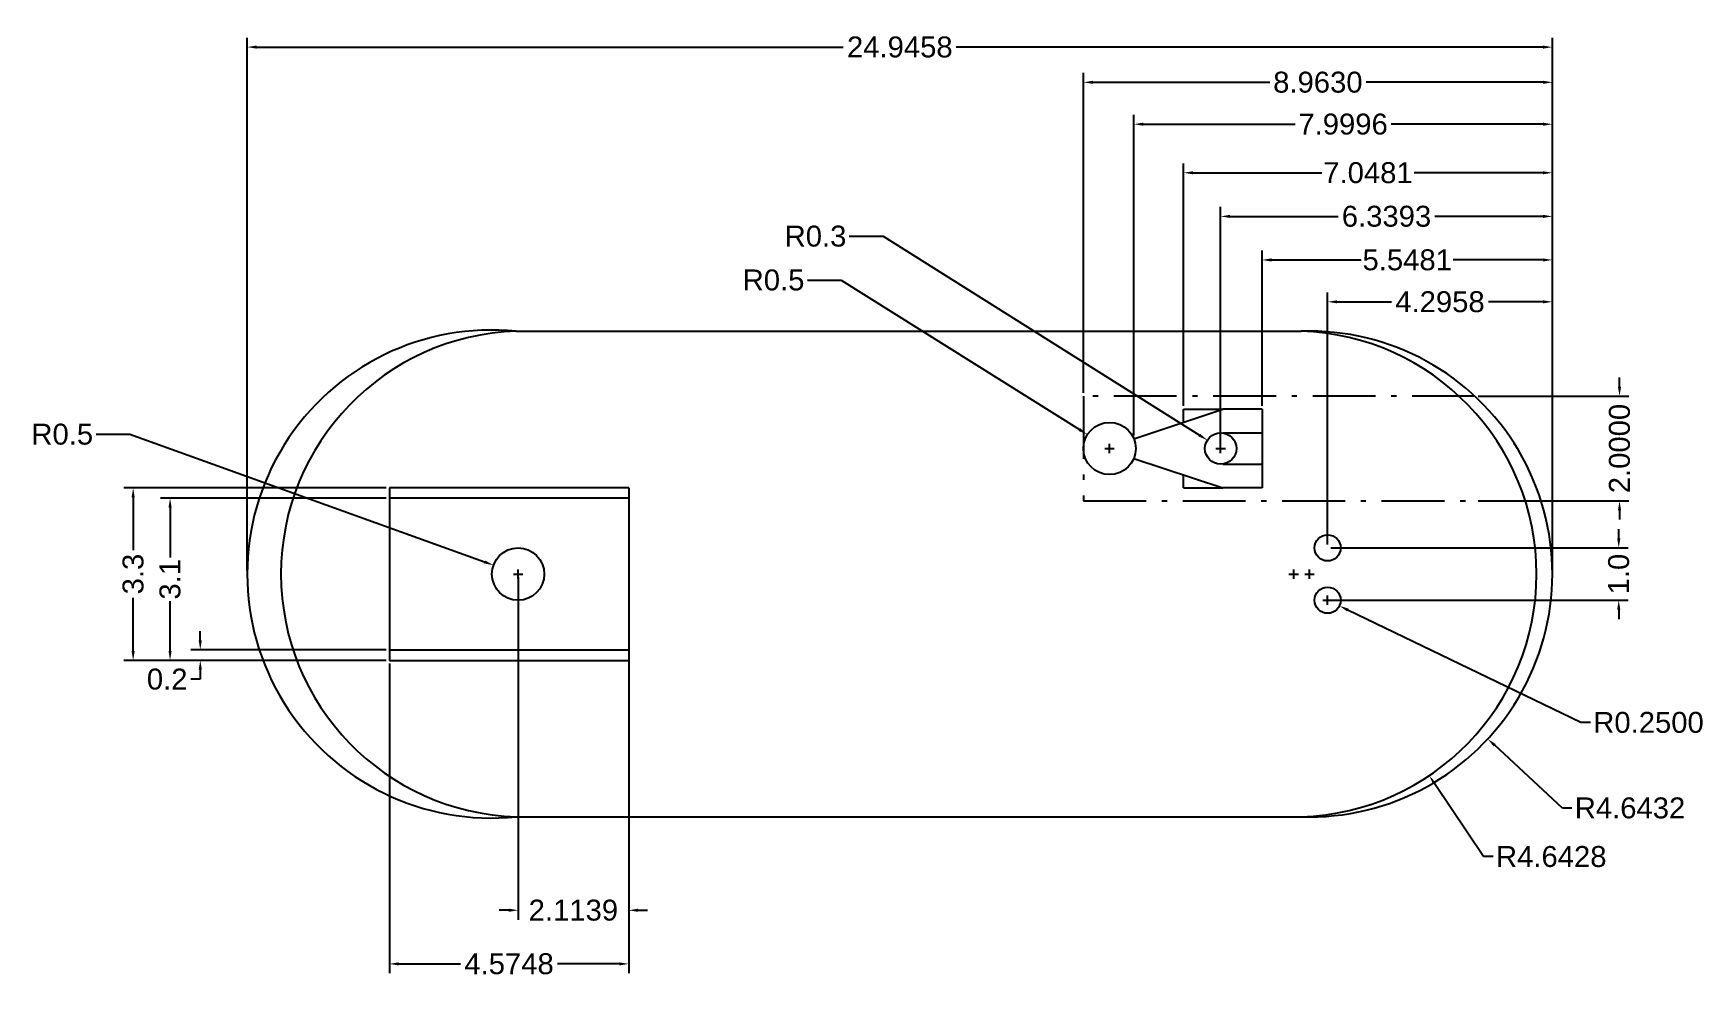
# Model space of a CAD drawing. Header units: centimetres. Extents: x 12.5 to 44.4, y 4.1 to 22.2.
import ezdxf

# ---------------------------------------------------------------- set-up
doc = ezdxf.new("R2010")
doc.units = ezdxf.units.CM
doc.header["$LTSCALE"] = 0.1
doc.header["$MEASUREMENT"] = 0
doc.linetypes.add('ACAD_ISO10W100', pattern=[18, 12, -3, 0, -3])
for name, color, linetype in [('Baza maneta de reglare', 2, 'Continuous'), ('Cotare', 3, 'Continuous'), ('Intrare sina', 134, 'Continuous'), ('Intrare surub frana', 5, 'Continuous'), ('Intrare surub reglaj', 30, 'ACAD_ISO10W100'), ('Intrari suruburi mici', 104, 'Continuous'), ('Maneta', 6, 'Continuous'), ('Rama de plastic', 1, 'Continuous'), ('Tampon de cauciuc', 4, 'Continuous')]:
    doc.layers.add(name, color=color, linetype=linetype)
doc.styles.get("Standard").update_dxf_attribs({"font": 'arial.ttf'})
doc.dimstyles.new('Proiect', dxfattribs={"dimtxt": 0.4, "dimasz": 0.18, "dimexe": 0.18, "dimexo": 0.0625, "dimgap": 0.09, "dimtad": 0, "dimtoh": 1, "dimdec": 4, "dimzin": 0, "dimdsep": 46, "dimtxsty": 'Standard', "dimcen": 0.09, "dimadec": 0, "dimazin": 0, "dimtfac": 1, "dimtdec": 4, "dimtofl": 0, "dimtmove": 0, "dimatfit": 3, "dimfxl": 1, "dimtolj": 1, "dimtzin": 0, "dimarcsym": 0})

# ---------------------------------------------------------------- blocks, each defined once
blk = doc.blocks.new('*D2')
at = {"layer": 'Cotare', "color": 0, "lineweight": -2, "transparency": 16777216}
for p, q in [((16.54, 11.881), (16.54, 22.072)), ((41.486, 11.881), (41.486, 22.072)), ((16.72, 21.892), (27.933, 21.892)), ((41.306, 21.892), (30.092, 21.892))]:
    blk.add_line(p, q, dxfattribs=at)
at = {"layer": 'Cotare', "color": 0, "transparency": 16777216}
for points in [[(16.72, 21.922), (16.72, 21.862), (16.54, 21.892)], [(41.306, 21.922), (41.306, 21.862), (41.486, 21.892)]]:
    blk.add_solid(points, dxfattribs=at)
at = {"layer": 'Defpoints', "color": 0, "transparency": 16777216}
for p in [(41.486, 21.892), (16.54, 11.818), (41.486, 11.818)]:
    blk.add_point(p, dxfattribs=at)
at = {"layer": 'Cotare', "color": 0, "transparency": 16777216, "insert": (29.013, 21.892), "char_height": 0.4, "attachment_point": 5}
blk.add_mtext('\\A1;24.9458', dxfattribs=at)
blk = doc.blocks.new('*D3')
at = {"layer": 'Cotare', "color": 0, "lineweight": -2, "transparency": 16777216}
for p, q in [((32.523, 15.281), (32.523, 21.399)), ((41.486, 15.281), (41.486, 21.399)), ((32.703, 21.219), (36.084, 21.219)), ((41.306, 21.219), (37.924, 21.219))]:
    blk.add_line(p, q, dxfattribs=at)
at = {"layer": 'Cotare', "color": 0, "transparency": 16777216}
for points in [[(32.703, 21.249), (32.703, 21.189), (32.523, 21.219)], [(41.306, 21.249), (41.306, 21.189), (41.486, 21.219)]]:
    blk.add_solid(points, dxfattribs=at)
at = {"layer": 'Defpoints', "color": 0, "transparency": 16777216}
for p in [(41.486, 21.219), (32.523, 15.218), (41.486, 15.218)]:
    blk.add_point(p, dxfattribs=at)
at = {"layer": 'Cotare', "color": 0, "transparency": 16777216, "insert": (37.004, 21.219), "char_height": 0.4, "attachment_point": 5}
blk.add_mtext('\\A1;8.9630', dxfattribs=at)
blk = doc.blocks.new('*D4')
at = {"layer": 'Cotare', "color": 0, "lineweight": -2, "transparency": 16777216}
for p, q in [((33.486, 14.469), (33.486, 20.598)), ((41.486, 14.469), (41.486, 20.598)), ((33.666, 20.418), (36.567, 20.418)), ((41.306, 20.418), (38.404, 20.418))]:
    blk.add_line(p, q, dxfattribs=at)
at = {"layer": 'Cotare', "color": 0, "transparency": 16777216}
for points in [[(33.666, 20.448), (33.666, 20.388), (33.486, 20.418)], [(41.306, 20.448), (41.306, 20.388), (41.486, 20.418)]]:
    blk.add_solid(points, dxfattribs=at)
at = {"layer": 'Defpoints', "color": 0, "transparency": 16777216}
for p in [(41.486, 20.418), (33.486, 14.406), (41.486, 14.406)]:
    blk.add_point(p, dxfattribs=at)
at = {"layer": 'Cotare', "color": 0, "transparency": 16777216, "insert": (37.486, 20.418), "char_height": 0.4, "attachment_point": 5}
blk.add_mtext('\\A1;7.9996', dxfattribs=at)
blk = doc.blocks.new('*D6')
at = {"layer": 'Cotare', "color": 0, "lineweight": -2, "transparency": 16777216}
for p, q in [((34.438, 15.031), (34.438, 19.669)), ((34.618, 19.489), (37.082, 19.489)), ((41.306, 19.489), (38.842, 19.489)), ((41.486, 15.031), (41.486, 19.669))]:
    blk.add_line(p, q, dxfattribs=at)
at = {"layer": 'Cotare', "color": 0, "transparency": 16777216}
for points in [[(34.618, 19.519), (34.618, 19.459), (34.438, 19.489)], [(41.306, 19.519), (41.306, 19.459), (41.486, 19.489)]]:
    blk.add_solid(points, dxfattribs=at)
at = {"layer": 'Defpoints', "color": 0, "transparency": 16777216}
for p in [(41.486, 19.489), (34.438, 14.968), (41.486, 14.968)]:
    blk.add_point(p, dxfattribs=at)
at = {"layer": 'Cotare', "color": 0, "transparency": 16777216, "insert": (37.962, 19.489), "char_height": 0.4, "attachment_point": 5}
blk.add_mtext('\\A1;7.0481', dxfattribs=at)
blk = doc.blocks.new('*D7')
at = {"layer": 'Cotare', "color": 0, "lineweight": -2, "transparency": 16777216}
for p, q in [((35.938, 15.031), (35.938, 18.003)), ((41.486, 15.031), (41.486, 18.003)), ((36.118, 17.823), (37.83, 17.823)), ((41.306, 17.823), (39.593, 17.823))]:
    blk.add_line(p, q, dxfattribs=at)
at = {"layer": 'Cotare', "color": 0, "transparency": 16777216}
for points in [[(36.118, 17.853), (36.118, 17.793), (35.938, 17.823)], [(41.306, 17.853), (41.306, 17.793), (41.486, 17.823)]]:
    blk.add_solid(points, dxfattribs=at)
at = {"layer": 'Defpoints', "color": 0, "transparency": 16777216}
for p in [(41.486, 17.823), (35.938, 14.968), (41.486, 14.968)]:
    blk.add_point(p, dxfattribs=at)
at = {"layer": 'Cotare', "color": 0, "transparency": 16777216, "insert": (38.712, 17.823), "char_height": 0.4, "attachment_point": 5}
blk.add_mtext('\\A1;5.5481', dxfattribs=at)
blk = doc.blocks.new('*D8')
at = {"layer": 'Cotare', "color": 0, "lineweight": -2, "transparency": 16777216}
for p, q in [((37.19, 12.381), (37.19, 17.202)), ((37.37, 17.022), (38.409, 17.022)), ((41.306, 17.022), (40.267, 17.022)), ((41.486, 12.381), (41.486, 17.202))]:
    blk.add_line(p, q, dxfattribs=at)
at = {"layer": 'Cotare', "color": 0, "transparency": 16777216}
for points in [[(37.37, 17.052), (37.37, 16.992), (37.19, 17.022)], [(41.306, 17.052), (41.306, 16.992), (41.486, 17.022)]]:
    blk.add_solid(points, dxfattribs=at)
at = {"layer": 'Defpoints', "color": 0, "transparency": 16777216}
for p in [(41.486, 17.022), (37.19, 12.318), (41.486, 12.318)]:
    blk.add_point(p, dxfattribs=at)
at = {"layer": 'Cotare', "color": 0, "transparency": 16777216, "insert": (39.338, 17.022), "char_height": 0.4, "attachment_point": 5}
blk.add_mtext('\\A1;4.2958', dxfattribs=at)
blk = doc.blocks.new('*D9')
at = {"layer": 'Cotare', "color": 0, "lineweight": -2, "transparency": 16777216}
for p, q in [((19.256, 10.106), (19.256, 4.186)), ((23.831, 10.106), (23.831, 4.186)), ((19.436, 4.366), (20.615, 4.366)), ((23.651, 4.366), (22.473, 4.366))]:
    blk.add_line(p, q, dxfattribs=at)
at = {"layer": 'Cotare', "color": 0, "transparency": 16777216}
for points in [[(19.436, 4.396), (19.436, 4.336), (19.256, 4.366)], [(23.651, 4.396), (23.651, 4.336), (23.831, 4.366)]]:
    blk.add_solid(points, dxfattribs=at)
at = {"layer": 'Defpoints', "color": 0, "transparency": 16777216}
for p in [(19.256, 10.168), (23.831, 10.168), (23.831, 4.366)]:
    blk.add_point(p, dxfattribs=at)
at = {"layer": 'Cotare', "color": 0, "transparency": 16777216, "insert": (21.544, 4.366), "char_height": 0.4, "attachment_point": 5}
blk.add_mtext('\\A1;4.5748', dxfattribs=at)
blk = doc.blocks.new('*D10')
at = {"layer": 'Cotare', "color": 0, "lineweight": -2, "transparency": 16777216}
for p, q in [((21.717, 11.756), (21.717, 5.211)), ((23.831, 11.756), (23.831, 5.211)), ((21.537, 5.391), (21.357, 5.391)), ((24.011, 5.391), (24.191, 5.391))]:
    blk.add_line(p, q, dxfattribs=at)
at = {"layer": 'Cotare', "color": 0, "transparency": 16777216}
for points in [[(21.537, 5.421), (21.537, 5.361), (21.717, 5.391)], [(24.011, 5.421), (24.011, 5.361), (23.831, 5.391)]]:
    blk.add_solid(points, dxfattribs=at)
at = {"layer": 'Defpoints', "color": 0, "transparency": 16777216}
for p in [(21.717, 11.818), (23.831, 11.818), (23.831, 5.391)]:
    blk.add_point(p, dxfattribs=at)
at = {"layer": 'Cotare', "color": 0, "transparency": 16777216, "insert": (22.774, 5.391), "char_height": 0.4, "attachment_point": 5}
blk.add_mtext('\\A1;2.1139', dxfattribs=at)
blk = doc.blocks.new('*D13')
at = {"layer": 'Cotare', "color": 0, "lineweight": -2, "transparency": 16777216}
for p, q in [((19.194, 13.468), (14.179, 13.468)), ((14.359, 13.288), (14.359, 12.272)), ((14.359, 10.348), (14.359, 11.364)), ((19.194, 10.168), (14.179, 10.168))]:
    blk.add_line(p, q, dxfattribs=at)
at = {"layer": 'Cotare', "color": 0, "transparency": 16777216}
for points in [[(14.329, 13.288), (14.389, 13.288), (14.359, 13.468)], [(14.329, 10.348), (14.389, 10.348), (14.359, 10.168)]]:
    blk.add_solid(points, dxfattribs=at)
at = {"layer": 'Defpoints', "color": 0, "transparency": 16777216}
for p in [(19.256, 13.468), (14.359, 10.168), (19.256, 10.168)]:
    blk.add_point(p, dxfattribs=at)
at = {"layer": 'Cotare', "color": 0, "transparency": 16777216, "insert": (14.359, 11.818), "char_height": 0.4, "attachment_point": 5, "rotation": 90}
blk.add_mtext('\\A1;3.3', dxfattribs=at)
blk = doc.blocks.new('*D14')
at = {"layer": 'Cotare', "color": 0, "lineweight": -2, "transparency": 16777216}
for p, q in [((36.753, 11.818), (36.933, 11.818)), ((36.843, 11.728), (36.843, 11.908)), ((41.68, 7.345), (40.384, 8.544)), ((41.86, 7.345), (41.68, 7.345))]:
    blk.add_line(p, q, dxfattribs=at)
at = {"layer": 'Cotare', "color": 0, "transparency": 16777216}
blk.add_solid([(40.404, 8.566), (40.363, 8.522), (40.252, 8.666)], dxfattribs=at)
at = {"layer": 'Defpoints', "color": 0, "transparency": 16777216}
for p in [(36.843, 11.818), (40.252, 8.666)]:
    blk.add_point(p, dxfattribs=at)
at = {"layer": 'Cotare', "color": 0, "transparency": 16777216, "insert": (42.97, 7.345), "char_height": 0.4, "attachment_point": 5}
blk.add_mtext('\\A1;R4.6432', dxfattribs=at)
blk = doc.blocks.new('*D15')
at = {"layer": 'Cotare', "color": 0, "lineweight": -2, "transparency": 16777216}
for p, q in [((36.452, 11.818), (36.632, 11.818)), ((36.542, 11.728), (36.542, 11.908)), ((40.173, 6.416), (39.232, 7.816)), ((40.353, 6.416), (40.173, 6.416))]:
    blk.add_line(p, q, dxfattribs=at)
at = {"layer": 'Cotare', "color": 0, "transparency": 16777216}
blk.add_solid([(39.257, 7.832), (39.207, 7.799), (39.132, 7.965)], dxfattribs=at)
at = {"layer": 'Defpoints', "color": 0, "transparency": 16777216}
for p in [(36.542, 11.818), (39.132, 7.965)]:
    blk.add_point(p, dxfattribs=at)
at = {"layer": 'Cotare', "color": 0, "transparency": 16777216, "insert": (41.465, 6.416), "char_height": 0.4, "attachment_point": 5}
blk.add_mtext('\\A1;R4.6428', dxfattribs=at)
blk = doc.blocks.new('*D16')
at = {"layer": 'Cotare', "color": 0, "lineweight": -2, "transparency": 16777216}
for p, q in [((19.194, 13.268), (14.885, 13.268)), ((15.065, 13.088), (15.065, 12.134)), ((15.065, 10.348), (15.065, 11.303)), ((19.194, 10.168), (14.885, 10.168))]:
    blk.add_line(p, q, dxfattribs=at)
at = {"layer": 'Cotare', "color": 0, "transparency": 16777216}
for points in [[(15.035, 13.088), (15.095, 13.088), (15.065, 13.268)], [(15.035, 10.348), (15.095, 10.348), (15.065, 10.168)]]:
    blk.add_solid(points, dxfattribs=at)
at = {"layer": 'Defpoints', "color": 0, "transparency": 16777216}
for p in [(19.256, 13.268), (15.065, 10.168), (19.256, 10.168)]:
    blk.add_point(p, dxfattribs=at)
at = {"layer": 'Cotare', "color": 0, "transparency": 16777216, "insert": (15.065, 11.718), "char_height": 0.4, "attachment_point": 5, "rotation": 90}
blk.add_mtext('\\A1;3.1', dxfattribs=at)
blk = doc.blocks.new('*D17')
at = {"layer": 'Cotare', "color": 0, "lineweight": -2, "transparency": 16777216}
for p, q in [((15.642, 10.548), (15.642, 10.728)), ((19.194, 10.368), (15.462, 10.368)), ((19.194, 10.168), (15.462, 10.168)), ((15.642, 9.988), (15.642, 9.808)), ((15.642, 9.808), (15.462, 9.808))]:
    blk.add_line(p, q, dxfattribs=at)
at = {"layer": 'Cotare', "color": 0, "transparency": 16777216}
for points in [[(15.612, 10.548), (15.672, 10.548), (15.642, 10.368)], [(15.612, 9.988), (15.672, 9.988), (15.642, 10.168)]]:
    blk.add_solid(points, dxfattribs=at)
at = {"layer": 'Defpoints', "color": 0, "transparency": 16777216}
for p in [(19.256, 10.368), (15.642, 10.168), (19.256, 10.168)]:
    blk.add_point(p, dxfattribs=at)
at = {"layer": 'Cotare', "color": 0, "transparency": 16777216, "insert": (15.01, 9.808), "char_height": 0.4, "attachment_point": 5}
blk.add_mtext('\\A1;0.2', dxfattribs=at)
blk = doc.blocks.new('*D18')
at = {"layer": 'Cotare', "color": 0, "lineweight": -2, "transparency": 16777216}
for p, q in [((35.146, 14.281), (35.146, 18.836)), ((41.486, 14.281), (41.486, 18.836)), ((35.326, 18.656), (37.395, 18.656)), ((41.306, 18.656), (39.237, 18.656))]:
    blk.add_line(p, q, dxfattribs=at)
at = {"layer": 'Cotare', "color": 0, "transparency": 16777216}
for points in [[(35.326, 18.686), (35.326, 18.626), (35.146, 18.656)], [(41.306, 18.686), (41.306, 18.626), (41.486, 18.656)]]:
    blk.add_solid(points, dxfattribs=at)
at = {"layer": 'Defpoints', "color": 0, "transparency": 16777216}
for p in [(41.486, 18.656), (35.146, 14.218), (41.486, 14.218)]:
    blk.add_point(p, dxfattribs=at)
at = {"layer": 'Cotare', "color": 0, "transparency": 16777216, "insert": (38.316, 18.656), "char_height": 0.4, "attachment_point": 5}
blk.add_mtext('\\A1;6.3393', dxfattribs=at)
blk = doc.blocks.new('*D19')
at = {"layer": 'Cotare', "color": 0, "lineweight": -2, "transparency": 16777216}
for p, q in [((13.651, 14.49), (14.295, 14.49)), ((14.295, 14.49), (21.078, 12.049)), ((21.627, 11.818), (21.807, 11.818)), ((21.717, 11.728), (21.717, 11.908))]:
    blk.add_line(p, q, dxfattribs=at)
at = {"layer": 'Cotare', "color": 0, "transparency": 16777216}
blk.add_solid([(21.088, 12.077), (21.067, 12.02), (21.247, 11.988)], dxfattribs=at)
at = {"layer": 'Defpoints', "color": 0, "transparency": 16777216}
for p in [(21.247, 11.988), (21.717, 11.818)]:
    blk.add_point(p, dxfattribs=at)
at = {"layer": 'Cotare', "color": 0, "transparency": 16777216, "insert": (13.004, 14.49), "char_height": 0.4, "attachment_point": 5}
blk.add_mtext('\\A1;R0.5', dxfattribs=at)
blk = doc.blocks.new('*D20')
at = {"layer": 'Cotare', "color": 0, "lineweight": -2, "transparency": 16777216}
for p, q in [((42.755, 12.498), (42.755, 12.678)), ((37.252, 12.318), (42.935, 12.318)), ((37.252, 11.318), (42.935, 11.318)), ((42.755, 11.138), (42.755, 10.958))]:
    blk.add_line(p, q, dxfattribs=at)
at = {"layer": 'Cotare', "color": 0, "transparency": 16777216}
for points in [[(42.725, 12.498), (42.785, 12.498), (42.755, 12.318)], [(42.725, 11.138), (42.785, 11.138), (42.755, 11.318)]]:
    blk.add_solid(points, dxfattribs=at)
at = {"layer": 'Defpoints', "color": 0, "transparency": 16777216}
for p in [(37.19, 12.318), (37.19, 11.318), (42.755, 11.318)]:
    blk.add_point(p, dxfattribs=at)
at = {"layer": 'Cotare', "color": 0, "transparency": 16777216, "insert": (42.755, 11.818), "char_height": 0.4, "attachment_point": 5, "rotation": 90}
blk.add_mtext('\\A1;1.0', dxfattribs=at)
blk = doc.blocks.new('*D21')
at = {"layer": 'Cotare', "color": 0, "lineweight": -2, "transparency": 16777216}
for p, q in [((37.1, 11.318), (37.28, 11.318)), ((37.19, 11.228), (37.19, 11.408)), ((42.033, 8.98), (37.577, 11.131)), ((42.213, 8.98), (42.033, 8.98))]:
    blk.add_line(p, q, dxfattribs=at)
at = {"layer": 'Cotare', "color": 0, "transparency": 16777216}
blk.add_solid([(37.59, 11.158), (37.564, 11.104), (37.415, 11.21)], dxfattribs=at)
at = {"layer": 'Defpoints', "color": 0, "transparency": 16777216}
for p in [(37.19, 11.318), (37.415, 11.21)]:
    blk.add_point(p, dxfattribs=at)
at = {"layer": 'Cotare', "color": 0, "transparency": 16777216, "insert": (43.324, 8.98), "char_height": 0.4, "attachment_point": 5}
blk.add_mtext('\\A1;R0.2500', dxfattribs=at)
blk = doc.blocks.new('*D22')
at = {"layer": 'Cotare', "color": 0, "lineweight": -2, "transparency": 16777216}
for p, q in [((27.247, 17.438), (27.891, 17.438)), ((27.891, 17.438), (32.447, 14.58)), ((32.933, 14.218), (33.113, 14.218)), ((33.023, 14.128), (33.023, 14.308))]:
    blk.add_line(p, q, dxfattribs=at)
at = {"layer": 'Cotare', "color": 0, "transparency": 16777216}
blk.add_solid([(32.463, 14.605), (32.431, 14.554), (32.599, 14.484)], dxfattribs=at)
at = {"layer": 'Defpoints', "color": 0, "transparency": 16777216}
for p in [(32.599, 14.484), (33.023, 14.218)]:
    blk.add_point(p, dxfattribs=at)
at = {"layer": 'Cotare', "color": 0, "transparency": 16777216, "insert": (26.6, 17.438), "char_height": 0.4, "attachment_point": 5}
blk.add_mtext('\\A1;R0.5', dxfattribs=at)
blk = doc.blocks.new('*D23')
at = {"layer": 'Cotare', "color": 0, "lineweight": -2, "transparency": 16777216}
for p, q in [((28.048, 18.276), (28.693, 18.276)), ((28.693, 18.276), (34.74, 14.474)), ((35.056, 14.218), (35.236, 14.218)), ((35.146, 14.128), (35.146, 14.308))]:
    blk.add_line(p, q, dxfattribs=at)
at = {"layer": 'Cotare', "color": 0, "transparency": 16777216}
blk.add_solid([(34.756, 14.499), (34.724, 14.448), (34.892, 14.378)], dxfattribs=at)
at = {"layer": 'Defpoints', "color": 0, "transparency": 16777216}
for p in [(34.892, 14.378), (35.146, 14.218)]:
    blk.add_point(p, dxfattribs=at)
at = {"layer": 'Cotare', "color": 0, "transparency": 16777216, "insert": (27.402, 18.276), "char_height": 0.4, "attachment_point": 5}
blk.add_mtext('\\A1;R0.3', dxfattribs=at)
blk = doc.blocks.new('*D24')
at = {"layer": 'Cotare', "color": 0, "lineweight": -2, "transparency": 16777216}
for p, q in [((42.77, 15.398), (42.77, 15.578)), ((40.067, 15.218), (42.95, 15.218)), ((40.067, 13.218), (42.95, 13.218)), ((42.77, 13.038), (42.77, 12.858))]:
    blk.add_line(p, q, dxfattribs=at)
at = {"layer": 'Cotare', "color": 0, "transparency": 16777216}
for points in [[(42.74, 15.398), (42.8, 15.398), (42.77, 15.218)], [(42.74, 13.038), (42.8, 13.038), (42.77, 13.218)]]:
    blk.add_solid(points, dxfattribs=at)
at = {"layer": 'Defpoints', "color": 0, "transparency": 16777216}
for p in [(40.005, 15.218), (40.005, 13.218), (42.77, 13.218)]:
    blk.add_point(p, dxfattribs=at)
at = {"layer": 'Cotare', "color": 0, "transparency": 16777216, "insert": (42.77, 14.218), "char_height": 0.4, "attachment_point": 5, "rotation": 90}
blk.add_mtext('\\A1;2.0000', dxfattribs=at)

msp = doc.modelspace()

# ---------------------------------------------------------------- linework, layer by layer
at = {"layer": 'Baza maneta de reglare'}
for p, q in [((34.43756, 14.72053), (34.43756, 14.96831)), ((34.43756, 14.96831), (35.18756, 14.96831)), ((35.93756, 14.51546), (35.93756, 13.92115)), ((34.43756, 13.46831), (34.43756, 13.71608)), ((34.43756, 13.46831), (35.18756, 13.46831))]:
    msp.add_line(p, q, dxfattribs=at)
at = {"layer": 'Intrare sina', "linetype": 'ACAD_ISO10W100'}
for p, q in [((40.00465, 15.21831), (32.52275, 15.21831)), ((32.52275, 15.21831), (32.52275, 13.21831)), ((32.52275, 13.21831), (41.26961, 13.21831))]:
    msp.add_line(p, q, dxfattribs=at)
at = {"layer": 'Intrare surub frana'}
msp.add_circle((21.71733, 11.81831), 0.5, dxfattribs=at)
at = {"layer": 'Intrare surub reglaj', "linetype": 'Continuous'}
msp.add_circle((35.14636, 14.21831), 0.3, dxfattribs=at)
at = {"layer": 'Intrari suruburi mici'}
for centre in [(37.18993, 12.31831), (37.18993, 11.31831)]:
    msp.add_circle(centre, 0.25, dxfattribs=at)
at = {"layer": 'Maneta'}
for p, q in [((33.4861, 14.4062), (35.18756, 14.96831)), ((35.93756, 14.96831), (35.18756, 14.96831)), ((35.93756, 14.96831), (35.93756, 14.51546)), ((35.18756, 14.51546), (35.93756, 14.51546)), ((33.4861, 14.03041), (35.18756, 13.46831)), ((35.18756, 13.92115), (35.93756, 13.92115)), ((35.93756, 13.92115), (35.93756, 13.46831)), ((35.93756, 13.46831), (35.18756, 13.46831))]:
    msp.add_line(p, q, dxfattribs=at)
msp.add_circle((33.02275, 14.21831), 0.5, dxfattribs=at)
at = {"layer": 'Rama de plastic'}
for p, q in [((21.6828, 16.45886), (36.6872, 16.45886)), ((21.6828, 7.17775), (36.6872, 7.17775))]:
    msp.add_line(p, q, dxfattribs=at)
for centre, radius, start, end in [((21.20504, 11.81831), 4.66509, 84.121834, 275.878166), ((21.82782, 11.81831), 4.64282, 91.789911, 268.210089), ((36.84254, 11.81831), 4.64316, 268.082655, 91.917345), ((36.54218, 11.81831), 4.64282, 271.789911, 88.210089)]:
    msp.add_arc(centre, radius, start, end, dxfattribs=at)
at = {"layer": 'Tampon de cauciuc'}
for p, q in [((23.83125, 13.46831), (19.25645, 13.46831)), ((19.25645, 13.46831), (19.25645, 10.16831)), ((23.83125, 13.46831), (23.83125, 10.16831)), ((23.83125, 13.26831), (19.25645, 13.26831)), ((19.25645, 10.36831), (23.83125, 10.36831)), ((19.25645, 10.16831), (23.83125, 10.16831))]:
    msp.add_line(p, q, dxfattribs=at)

# ---------------------------------------------------------------- dimensions: what is measured, and where the dimension line sits
at = {"layer": 'Cotare'}
for base, p1, p2, picture, middle in [((41.4857005, 21.8917619), (16.5399503, 11.8183053), (41.4857005, 11.8183053), '*D2', (29.0128254, 21.8917619)), ((41.4857, 21.218915), (32.522746, 15.218305), (41.4857, 15.218305), '*D3', (37.004223, 21.218915)), ((41.4857, 20.41791), (33.4861, 14.4062), (41.4857, 14.4062), '*D4', (37.4859, 20.41791)), ((41.4857, 19.48874), (34.43756, 14.96831), (41.4857, 14.96831), '*D6', (37.96163, 19.48874))]:
    dim = msp.add_linear_dim(base=base, p1=p1, p2=p2, dimstyle='Proiect', dxfattribs=at)
    dim.commit()
    dim.dimension.update_dxf_attribs({"geometry": picture, "text_midpoint": middle, "dimtype": 160})
for base, p1, p2, picture, middle in [((41.4857, 18.65569), (35.14636, 14.21831), (41.4857, 14.21831), '*D18', (38.31603, 18.65569)), ((41.4857, 17.82264), (35.93756, 14.96831), (41.4857, 14.96831), '*D7', (38.71163, 17.82264)), ((41.4857, 17.02163), (37.18993, 12.31831), (41.4857, 12.31831), '*D8', (39.33782, 17.02163)), ((23.83125, 5.391), (21.71733, 11.81831), (23.83125, 11.81831), '*D10', (22.77429, 5.391)), ((23.83125, 4.36571), (19.25645, 10.16831), (23.83125, 10.16831), '*D9', (21.54385, 4.36571))]:
    dim = msp.add_linear_dim(base=base, p1=p1, p2=p2, dimstyle='Proiect', dxfattribs=at)
    dim.commit()
    dim.dimension.update_dxf_attribs({"geometry": picture, "text_midpoint": middle})
for center, mpoint, picture, middle in [((35.14636, 14.21831), (34.89238, 14.37799), '*D23', (27.40205, 18.27569)), ((33.02275, 14.21831), (32.59922, 14.48406), '*D22', (26.6004, 17.43816)), ((21.71733, 11.81831), (21.24689, 11.98768), '*D19', (13.0043, 14.49045))]:
    dim = msp.add_radius_dim(center=center, mpoint=mpoint, dimstyle='Proiect', override={"dimdec": 1}, dxfattribs=at)
    dim.commit()
    dim.dimension.update_dxf_attribs({"geometry": picture, "text_midpoint": middle, "dimtype": 164})
dim = msp.add_linear_dim(base=(42.77015, 13.21831), p1=(40.00465, 15.21831), p2=(40.00465, 13.21831), angle=90, dimstyle='Proiect', dxfattribs=at)
dim.commit()
dim.dimension.update_dxf_attribs({"geometry": '*D24', "text_midpoint": (42.77015, 14.21831), "dimtype": 160})
for base, p1, picture, middle in [((14.35944, 10.16831), (19.25645, 13.46831), '*D13', (14.35944, 11.81831)), ((15.0649, 10.16831), (19.25645, 13.26831), '*D16', (15.0649, 11.71831)), ((15.6421, 10.16831), (19.25645, 10.36831), '*D17', (15.01002, 9.80831))]:
    dim = msp.add_linear_dim(base=base, p1=p1, p2=(19.25645, 10.16831), angle=90, dimstyle='Proiect', override={"dimdec": 1}, dxfattribs=at)
    dim.commit()
    dim.dimension.update_dxf_attribs({"geometry": picture, "text_midpoint": middle})
dim = msp.add_linear_dim(base=(42.75515, 11.31831), p1=(37.18993, 12.31831), p2=(37.18993, 11.31831), angle=90, dimstyle='Proiect', override={"dimdec": 1}, dxfattribs=at)
dim.commit()
dim.dimension.update_dxf_attribs({"geometry": '*D20', "text_midpoint": (42.75515, 11.81831), "dimtype": 160})
for center, mpoint, picture, middle in [((36.54218, 11.81831), (39.13199, 7.96491), '*D15', (41.46489, 6.41629)), ((36.84254, 11.81831), (40.25168, 8.66606), '*D14', (42.96955, 7.34546)), ((37.18993, 11.31831), (37.41505, 11.20958), '*D21', (43.32364, 8.97952))]:
    dim = msp.add_radius_dim(center=center, mpoint=mpoint, dimstyle='Proiect', dxfattribs=at)
    dim.commit()
    dim.dimension.update_dxf_attribs({"geometry": picture, "text_midpoint": middle, "dimtype": 164})

doc.saveas('drawing.dxf')
